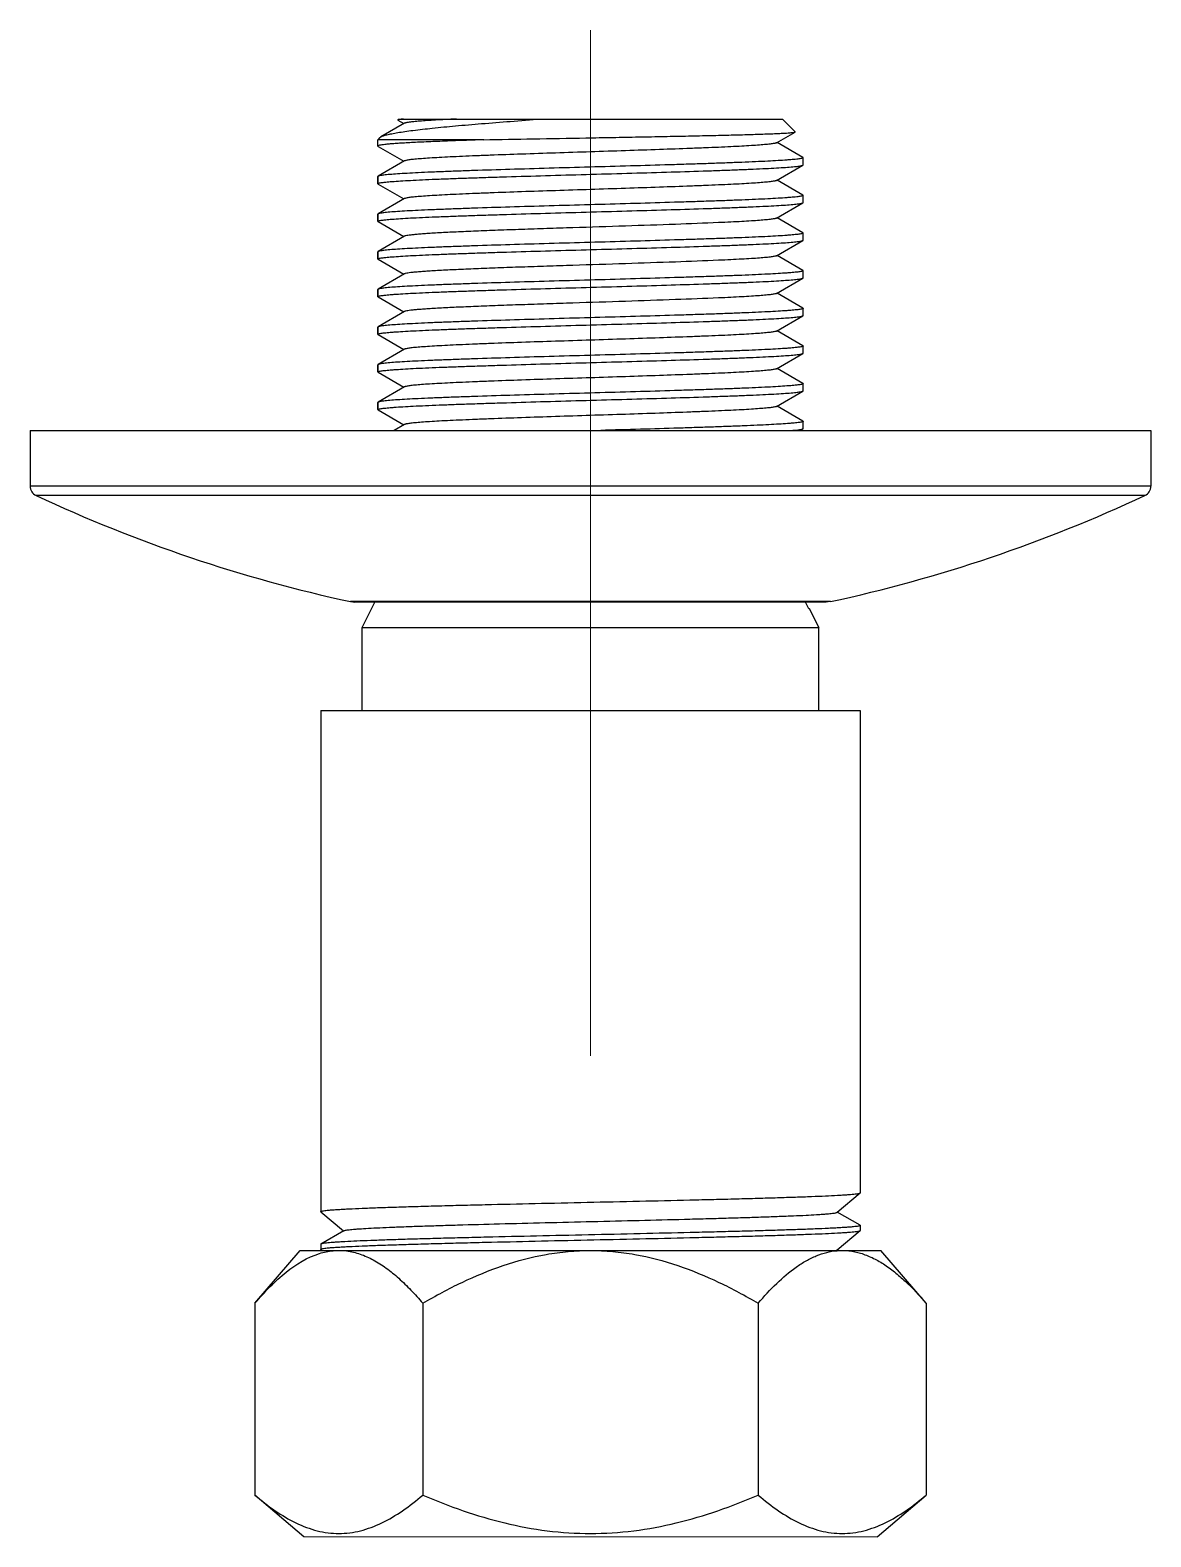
# Model space of a CAD drawing. Header units: millimetres. Extents: x 1891 to 3932, y -543 to 1323.
# Drawn here: x 1890.9 to 1944.9, y 1250.1 to 1322.6 of the extents above.
import ezdxf

# ---------------------------------------------------------------- set-up
doc = ezdxf.new("R2010")
doc.units = ezdxf.units.MM
doc.linetypes.add('CENTERX2', pattern=[101.6, 63.5, -12.7, 12.7, -12.7])
doc.layers.add('CENTER', color=1, linetype='CENTERX2', lineweight=15)

msp = doc.modelspace()

# ---------------------------------------------------------------- linework, layer by layer
at = {"color": 7, "linetype": 'Continuous'}
for p, q in [((1908.924, 1318.154), (1907.791, 1317.499)), ((1908.639, 1318.36), (1908.598, 1318.318)), ((1908.598, 1318.318), (1908.601, 1318.309)), ((1908.601, 1318.309), (1908.896, 1318.138)), ((1908.639, 1318.36), (1927.139, 1318.36)), ((1927.755, 1317.743), (1927.139, 1318.36)), ((1907.745, 1317.465), (1907.639, 1317.36)), ((1907.745, 1317.465), (1907.791, 1317.499)), ((1926.854, 1317.215), (1927.752, 1317.734)), ((1927.752, 1317.734), (1927.755, 1317.743)), ((1907.639, 1317.058), (1907.639, 1317.36)), ((1912.744, 1317.36), (1907.639, 1317.36)), ((1907.639, 1317.058), (1907.651, 1317.044)), ((1907.651, 1317.044), (1908.896, 1316.324)), ((1928.127, 1316.511), (1926.882, 1317.231)), ((1908.924, 1316.34), (1907.651, 1315.604)), ((1926.854, 1315.401), (1928.127, 1316.137)), ((1928.127, 1316.511), (1928.139, 1316.497)), ((1928.127, 1316.137), (1928.139, 1316.151)), ((1928.139, 1316.497), (1928.138, 1316.495)), ((1928.139, 1316.151), (1928.139, 1316.497)), ((1907.651, 1315.604), (1907.639, 1315.59)), ((1907.639, 1315.244), (1907.639, 1315.59)), ((1907.639, 1315.59), (1907.639, 1315.244)), ((1907.639, 1315.244), (1907.639, 1315.246)), ((1907.651, 1315.23), (1907.639, 1315.244)), ((1907.651, 1315.23), (1908.896, 1314.51)), ((1928.127, 1314.697), (1926.882, 1315.417)), ((1908.924, 1314.526), (1907.651, 1313.79)), ((1928.127, 1314.697), (1928.139, 1314.683)), ((1928.139, 1314.683), (1928.138, 1314.681)), ((1928.139, 1314.337), (1928.139, 1314.683)), ((1907.651, 1313.79), (1907.639, 1313.776)), ((1907.639, 1313.43), (1907.639, 1313.776)), ((1907.639, 1313.776), (1907.639, 1313.43)), ((1926.854, 1313.587), (1928.127, 1314.323)), ((1928.127, 1314.323), (1928.139, 1314.337)), ((1907.639, 1313.43), (1907.639, 1313.432)), ((1907.651, 1313.416), (1907.639, 1313.43)), ((1907.651, 1313.416), (1908.896, 1312.696)), ((1928.127, 1312.883), (1926.882, 1313.603)), ((1908.924, 1312.712), (1907.651, 1311.976)), ((1926.854, 1311.773), (1928.127, 1312.509)), ((1928.127, 1312.883), (1928.139, 1312.869)), ((1928.127, 1312.509), (1928.139, 1312.523)), ((1928.139, 1312.869), (1928.138, 1312.867)), ((1928.139, 1312.523), (1928.139, 1312.869)), ((1907.651, 1311.976), (1907.639, 1311.962)), ((1907.639, 1311.616), (1907.639, 1311.962)), ((1907.639, 1311.962), (1907.639, 1311.616)), ((1907.639, 1311.616), (1907.639, 1311.618)), ((1907.651, 1311.602), (1907.639, 1311.616)), ((1907.651, 1311.602), (1908.896, 1310.882)), ((1928.127, 1311.069), (1926.882, 1311.789)), ((1908.924, 1310.898), (1907.651, 1310.162)), ((1928.127, 1311.069), (1928.139, 1311.055)), ((1928.139, 1311.055), (1928.138, 1311.053)), ((1928.139, 1310.709), (1928.139, 1311.055)), ((1907.651, 1310.162), (1907.639, 1310.148)), ((1907.639, 1309.802), (1907.639, 1310.148)), ((1907.639, 1310.148), (1907.639, 1309.802)), ((1926.854, 1309.959), (1928.127, 1310.695)), ((1928.127, 1310.695), (1928.139, 1310.709)), ((1907.639, 1309.802), (1907.639, 1309.804)), ((1907.651, 1309.788), (1907.639, 1309.802)), ((1907.651, 1309.788), (1908.896, 1309.068)), ((1928.127, 1309.255), (1926.882, 1309.975)), ((1908.924, 1309.084), (1907.651, 1308.348)), ((1926.854, 1308.145), (1928.127, 1308.881)), ((1928.127, 1309.255), (1928.139, 1309.241)), ((1928.127, 1308.881), (1928.139, 1308.895)), ((1928.139, 1309.241), (1928.138, 1309.239)), ((1928.139, 1308.895), (1928.139, 1309.241)), ((1907.651, 1308.348), (1907.639, 1308.334)), ((1907.639, 1307.988), (1907.639, 1308.334)), ((1907.639, 1308.334), (1907.639, 1307.988)), ((1907.639, 1307.988), (1907.639, 1307.99)), ((1907.651, 1307.974), (1907.639, 1307.988)), ((1907.651, 1307.974), (1908.896, 1307.254)), ((1928.127, 1307.441), (1926.882, 1308.161)), ((1908.924, 1307.27), (1907.651, 1306.534)), ((1928.127, 1307.441), (1928.139, 1307.427)), ((1928.139, 1307.427), (1928.138, 1307.425)), ((1928.139, 1307.081), (1928.139, 1307.427)), ((1907.651, 1306.534), (1907.639, 1306.52)), ((1907.639, 1306.174), (1907.639, 1306.52)), ((1907.639, 1306.52), (1907.639, 1306.174)), ((1926.854, 1306.331), (1928.127, 1307.067)), ((1928.127, 1307.067), (1928.139, 1307.081)), ((1907.639, 1306.174), (1907.639, 1306.176)), ((1907.651, 1306.16), (1907.639, 1306.174)), ((1907.651, 1306.16), (1908.896, 1305.44)), ((1928.127, 1305.627), (1926.882, 1306.347)), ((1908.924, 1305.456), (1907.651, 1304.72)), ((1926.854, 1304.517), (1928.127, 1305.253)), ((1928.127, 1305.627), (1928.139, 1305.613)), ((1928.127, 1305.253), (1928.139, 1305.267)), ((1928.139, 1305.613), (1928.138, 1305.611)), ((1928.139, 1305.267), (1928.139, 1305.613)), ((1907.651, 1304.72), (1907.639, 1304.706)), ((1907.639, 1304.36), (1907.639, 1304.706)), ((1907.639, 1304.706), (1907.639, 1304.36)), ((1907.639, 1304.36), (1907.639, 1304.362)), ((1907.651, 1304.346), (1907.639, 1304.36)), ((1907.651, 1304.346), (1908.896, 1303.626)), ((1928.127, 1303.813), (1926.882, 1304.533)), ((1908.924, 1303.642), (1908.435, 1303.36)), ((1928.127, 1303.813), (1928.139, 1303.799)), ((1928.139, 1303.799), (1928.138, 1303.797)), ((1928.139, 1303.453), (1928.139, 1303.799)), ((1890.889, 1303.36), (1890.889, 1300.677)), ((1890.889, 1303.36), (1890.889, 1300.677)), ((1890.889, 1303.36), (1944.889, 1303.36)), ((1927.99, 1303.36), (1928.127, 1303.439)), ((1928.127, 1303.439), (1928.139, 1303.453)), ((1944.889, 1303.36), (1944.889, 1300.677)), ((1944.889, 1303.36), (1944.889, 1300.677)), ((1944.889, 1300.677), (1890.889, 1300.677)), ((1944.601, 1300.224), (1891.177, 1300.224)), ((1929.451, 1295.112), (1906.327, 1295.112)), ((1906.327, 1295.112), (1906.539, 1295.089)), ((1929.239, 1295.089), (1906.539, 1295.089)), ((1906.889, 1293.86), (1907.503, 1295.089)), ((1928.404, 1294.76), (1928.24, 1295.089)), ((1929.451, 1295.112), (1929.239, 1295.089)), ((1928.439, 1294.76), (1928.404, 1294.76)), ((1928.889, 1293.86), (1928.439, 1294.76)), ((1928.439, 1294.76), (1928.889, 1293.86)), ((1906.889, 1289.86), (1906.889, 1293.86)), ((1906.889, 1293.86), (1928.889, 1293.86)), ((1928.889, 1289.86), (1928.889, 1293.86)), ((1904.889, 1289.86), (1904.889, 1265.728)), ((1904.889, 1289.86), (1904.889, 1265.728)), ((1904.889, 1289.86), (1930.889, 1289.86)), ((1930.889, 1289.86), (1930.889, 1266.635)), ((1930.889, 1289.86), (1930.889, 1266.635)), ((1929.773, 1265.694), (1930.884, 1266.627)), ((1930.884, 1266.627), (1930.889, 1266.635)), ((1904.893, 1265.72), (1904.889, 1265.728)), ((1904.889, 1265.728), (1904.889, 1265.728)), ((1904.893, 1265.72), (1905.992, 1264.797)), ((1930.879, 1265.072), (1929.781, 1265.707)), ((1906.01, 1264.808), (1904.898, 1264.165)), ((1929.773, 1263.88), (1930.884, 1264.813)), ((1930.879, 1265.072), (1930.889, 1265.061)), ((1930.884, 1264.813), (1930.889, 1264.821)), ((1930.889, 1265.061), (1930.889, 1264.821)), ((1930.889, 1265.061), (1930.889, 1264.821)), ((1930.889, 1265.061), (1930.889, 1265.06)), ((1901.723, 1261.314), (1903.892, 1263.86)), ((1903.892, 1263.86), (1931.885, 1263.86)), ((1904.898, 1264.165), (1904.889, 1264.154)), ((1904.889, 1264.154), (1904.889, 1263.914)), ((1904.889, 1264.154), (1904.889, 1263.914)), ((1904.893, 1263.906), (1904.889, 1263.914)), ((1904.889, 1263.914), (1904.889, 1263.914)), ((1904.893, 1263.906), (1904.949, 1263.86)), ((1929.839, 1263.86), (1929.781, 1263.893)), ((1934.055, 1261.314), (1931.885, 1263.86)), ((1901.723, 1261.314), (1901.723, 1252.07)), ((1909.806, 1261.314), (1909.806, 1252.07)), ((1925.972, 1261.314), (1925.972, 1252.07)), ((1934.055, 1261.314), (1934.055, 1252.07)), ((1904.081, 1250.06), (1901.723, 1252.07)), ((1931.696, 1250.06), (1934.055, 1252.07))]:
    msp.add_line(p, q, dxfattribs=at)
at = {"lineweight": 18}
msp.add_line((1904.081, 1250.06), (1931.696, 1250.06), dxfattribs=at)
at = {"color": 7, "linetype": 'Continuous'}
for centre, radius, start, end in [((1891.389, 1300.677), 0.5, 180, 244.94174), ((1921.504, 1365.088), 71.604, 244.94174, 257.76269), ((1921.504, 1365.088), 71.604, 244.94174, 257.76269), ((1914.274, 1365.088), 71.604, 282.23731, 295.05826), ((1914.274, 1365.088), 71.604, 282.23731, 295.05826), ((1944.389, 1300.677), 0.5, 295.05826, 0)]:
    msp.add_arc(centre, radius, start, end, dxfattribs=at)
for points, knots in [([(1907.791, 1317.499), (1907.828, 1317.521), (1907.925, 1317.559), (1908.1, 1317.609), (1908.332, 1317.66), (1908.618, 1317.712), (1908.958, 1317.764), (1909.513, 1317.838), (1910.325, 1317.929), (1911.427, 1318.035), (1912.68, 1318.142), (1914.053, 1318.251), (1915.005, 1318.323), (1915.496, 1318.36)], [0, 0, 0, 0, 0.016562, 0.04005, 0.070572, 0.108073, 0.152421, 0.203409, 0.324246, 0.467967, 0.631241, 0.810097, 1, 1, 1, 1]), ([(1908.873, 1318.36), (1908.835, 1318.357), (1908.77, 1318.351), (1908.694, 1318.342), (1908.648, 1318.334), (1908.625, 1318.329), (1908.608, 1318.325), (1908.6, 1318.321), (1908.598, 1318.318)], [0, 0, 0, 0, 0.403647, 0.704709, 0.816606, 0.902765, 0.963479, 1, 1, 1, 1]), ([(1911.425, 1318.36), (1911.249, 1318.351), (1910.916, 1318.335), (1910.444, 1318.31), (1910.031, 1318.285), (1909.681, 1318.259), (1909.395, 1318.234), (1909.198, 1318.213), (1909.075, 1318.194), (1909.009, 1318.182), (1908.96, 1318.169), (1908.933, 1318.16), (1908.924, 1318.154)], [0, 0, 0, 0, 0.21025, 0.39871, 0.563649, 0.703842, 0.818243, 0.906015, 0.939714, 0.96658, 0.986632, 1, 1, 1, 1]), ([(1912.744, 1317.36), (1913.538, 1317.376), (1915.181, 1317.407), (1917.251, 1317.444), (1918.949, 1317.475), (1920.206, 1317.498), (1921.422, 1317.521), (1922.578, 1317.544), (1923.655, 1317.567), (1924.635, 1317.591), (1925.501, 1317.614), (1926.146, 1317.634), (1926.593, 1317.65), (1926.875, 1317.662), (1927.119, 1317.674), (1927.324, 1317.685), (1927.489, 1317.697), (1927.601, 1317.707), (1927.67, 1317.715), (1927.707, 1317.721), (1927.733, 1317.727), (1927.747, 1317.731), (1927.752, 1317.734)], [0, 0, 0, 0, 0.158672, 0.328226, 0.413743, 0.497918, 0.579388, 0.656825, 0.72896, 0.794598, 0.852642, 0.902115, 0.923371, 0.942181, 0.958464, 0.972151, 0.983181, 0.991513, 0.994655, 0.997113, 0.99889, 1, 1, 1, 1]), ([(1912.744, 1317.36), (1912.374, 1317.348), (1911.669, 1317.324), (1910.67, 1317.287), (1909.912, 1317.255), (1909.371, 1317.229), (1909.019, 1317.21), (1908.705, 1317.191), (1908.429, 1317.172), (1908.194, 1317.154), (1908, 1317.136), (1907.849, 1317.117), (1907.74, 1317.1), (1907.675, 1317.084), (1907.646, 1317.07), (1907.639, 1317.062), (1907.639, 1317.058)], [0, 0, 0, 0, 0.216872, 0.413019, 0.584998, 0.661026, 0.729967, 0.791522, 0.845446, 0.891503, 0.929518, 0.959344, 0.980888, 0.994185, 0.997875, 1, 1, 1, 1]), ([(1926.854, 1317.215), (1926.843, 1317.209), (1926.814, 1317.199), (1926.76, 1317.186), (1926.687, 1317.172), (1926.549, 1317.153), (1926.33, 1317.13), (1926.01, 1317.103), (1925.617, 1317.076), (1925.155, 1317.049), (1924.628, 1317.022), (1924.04, 1316.995), (1923.398, 1316.968), (1922.448, 1316.931), (1921.17, 1316.885), (1919.559, 1316.831), (1917.889, 1316.778), (1916.218, 1316.724), (1914.608, 1316.67), (1913.329, 1316.624), (1912.38, 1316.587), (1911.737, 1316.56), (1911.15, 1316.533), (1910.623, 1316.506), (1910.161, 1316.479), (1909.768, 1316.452), (1909.448, 1316.426), (1909.228, 1316.402), (1909.091, 1316.383), (1909.017, 1316.369), (1908.963, 1316.356), (1908.934, 1316.346), (1908.924, 1316.34)], [0, 0, 0, 0, 0.002023, 0.005107, 0.009275, 0.014527, 0.028249, 0.046177, 0.068154, 0.093991, 0.123458, 0.156292, 0.192202, 0.230865, 0.315051, 0.405844, 0.5, 0.594156, 0.684949, 0.769135, 0.807798, 0.843708, 0.876542, 0.90601, 0.931845, 0.953824, 0.97175, 0.985473, 0.990724, 0.994892, 0.997977, 1, 1, 1, 1]), ([(1907.639, 1315.246), (1907.64, 1315.249), (1907.645, 1315.255), (1907.663, 1315.265), (1907.702, 1315.277), (1907.765, 1315.29), (1907.852, 1315.303), (1907.962, 1315.317), (1908.095, 1315.331), (1908.251, 1315.344), (1908.503, 1315.364), (1908.872, 1315.388), (1909.377, 1315.415), (1909.96, 1315.443), (1910.618, 1315.47), (1911.342, 1315.498), (1912.128, 1315.525), (1912.967, 1315.553), (1914.17, 1315.591), (1915.746, 1315.637), (1917.681, 1315.692), (1919.625, 1315.746), (1921.504, 1315.801), (1922.997, 1315.847), (1924.108, 1315.885), (1924.86, 1315.913), (1925.547, 1315.94), (1926.162, 1315.968), (1926.701, 1315.995), (1927.158, 1316.023), (1927.486, 1316.046), (1927.704, 1316.066), (1927.834, 1316.08), (1927.94, 1316.093), (1928.024, 1316.107), (1928.083, 1316.12), (1928.115, 1316.13), (1928.127, 1316.137)], [0, 0, 0, 0, 0.000415, 0.001043, 0.003085, 0.006238, 0.01052, 0.015927, 0.02245, 0.030078, 0.038795, 0.05941, 0.084113, 0.112673, 0.14483, 0.180285, 0.21871, 0.259748, 0.303018, 0.394635, 0.490173, 0.58609, 0.678832, 0.764968, 0.804549, 0.84131, 0.874907, 0.905032, 0.931404, 0.953782, 0.971963, 0.979427, 0.985784, 0.991023, 0.995135, 0.99812, 1, 1, 1, 1]), ([(1928.138, 1316.495), (1928.138, 1316.492), (1928.133, 1316.487), (1928.114, 1316.476), (1928.076, 1316.465), (1928.013, 1316.451), (1927.926, 1316.438), (1927.816, 1316.424), (1927.682, 1316.41), (1927.527, 1316.397), (1927.275, 1316.377), (1926.906, 1316.353), (1926.401, 1316.326), (1925.817, 1316.299), (1925.16, 1316.271), (1924.435, 1316.243), (1923.65, 1316.216), (1922.81, 1316.188), (1921.608, 1316.151), (1920.032, 1316.104), (1918.096, 1316.05), (1916.153, 1315.995), (1914.274, 1315.94), (1912.78, 1315.894), (1911.669, 1315.856), (1910.918, 1315.828), (1910.231, 1315.801), (1909.615, 1315.773), (1909.076, 1315.746), (1908.619, 1315.718), (1908.292, 1315.695), (1908.074, 1315.675), (1907.944, 1315.661), (1907.837, 1315.648), (1907.754, 1315.634), (1907.694, 1315.621), (1907.662, 1315.611), (1907.651, 1315.604)], [0, 0, 0, 0, 0.000415, 0.001043, 0.003085, 0.006238, 0.01052, 0.015927, 0.02245, 0.030078, 0.038795, 0.05941, 0.084113, 0.112673, 0.14483, 0.180285, 0.21871, 0.259748, 0.303018, 0.394635, 0.490173, 0.58609, 0.678832, 0.764968, 0.804549, 0.84131, 0.874907, 0.905032, 0.931404, 0.953782, 0.971963, 0.979427, 0.985784, 0.991023, 0.995135, 0.99812, 1, 1, 1, 1]), ([(1926.854, 1315.401), (1926.843, 1315.395), (1926.814, 1315.385), (1926.76, 1315.372), (1926.687, 1315.358), (1926.549, 1315.339), (1926.33, 1315.316), (1926.01, 1315.289), (1925.617, 1315.262), (1925.155, 1315.235), (1924.628, 1315.208), (1924.04, 1315.181), (1923.398, 1315.154), (1922.448, 1315.117), (1921.17, 1315.071), (1919.559, 1315.017), (1917.889, 1314.964), (1916.218, 1314.91), (1914.608, 1314.856), (1913.329, 1314.81), (1912.38, 1314.773), (1911.737, 1314.746), (1911.15, 1314.719), (1910.623, 1314.692), (1910.161, 1314.665), (1909.768, 1314.638), (1909.448, 1314.612), (1909.228, 1314.588), (1909.091, 1314.569), (1909.017, 1314.555), (1908.963, 1314.542), (1908.934, 1314.532), (1908.924, 1314.526)], [0, 0, 0, 0, 0.002023, 0.005107, 0.009275, 0.014527, 0.028249, 0.046176, 0.068154, 0.093991, 0.123458, 0.156292, 0.192202, 0.230865, 0.315051, 0.405844, 0.5, 0.594156, 0.684948, 0.769134, 0.807798, 0.843707, 0.876542, 0.906009, 0.931845, 0.953824, 0.971749, 0.985473, 0.990724, 0.994891, 0.997976, 1, 1, 1, 1]), ([(1928.138, 1314.681), (1928.138, 1314.678), (1928.133, 1314.673), (1928.114, 1314.662), (1928.076, 1314.651), (1928.013, 1314.637), (1927.926, 1314.624), (1927.816, 1314.61), (1927.682, 1314.596), (1927.527, 1314.583), (1927.275, 1314.563), (1926.906, 1314.539), (1926.401, 1314.512), (1925.817, 1314.485), (1925.16, 1314.457), (1924.435, 1314.429), (1923.65, 1314.402), (1922.81, 1314.374), (1921.607, 1314.337), (1920.032, 1314.29), (1918.096, 1314.236), (1916.153, 1314.181), (1914.274, 1314.126), (1912.78, 1314.08), (1911.669, 1314.042), (1910.918, 1314.014), (1910.231, 1313.987), (1909.615, 1313.959), (1909.076, 1313.932), (1908.619, 1313.904), (1908.292, 1313.881), (1908.074, 1313.861), (1907.944, 1313.847), (1907.837, 1313.834), (1907.754, 1313.82), (1907.694, 1313.807), (1907.662, 1313.797), (1907.651, 1313.79)], [0, 0, 0, 0, 0.000415, 0.001043, 0.003085, 0.006238, 0.01052, 0.015927, 0.02245, 0.030078, 0.038795, 0.05941, 0.084113, 0.112673, 0.14483, 0.180286, 0.218711, 0.259751, 0.303022, 0.394639, 0.490178, 0.586095, 0.678836, 0.76497, 0.804551, 0.841311, 0.874908, 0.905032, 0.931404, 0.953783, 0.971964, 0.979427, 0.985784, 0.991023, 0.995135, 0.99812, 1, 1, 1, 1]), ([(1907.639, 1313.432), (1907.64, 1313.435), (1907.645, 1313.441), (1907.663, 1313.451), (1907.702, 1313.463), (1907.765, 1313.476), (1907.852, 1313.489), (1907.962, 1313.503), (1908.095, 1313.517), (1908.251, 1313.53), (1908.503, 1313.55), (1908.872, 1313.574), (1909.377, 1313.601), (1909.96, 1313.629), (1910.618, 1313.656), (1911.342, 1313.684), (1912.128, 1313.711), (1912.967, 1313.739), (1914.17, 1313.777), (1915.746, 1313.823), (1917.681, 1313.878), (1919.625, 1313.932), (1921.504, 1313.987), (1922.997, 1314.033), (1924.108, 1314.071), (1924.86, 1314.099), (1925.546, 1314.126), (1926.162, 1314.154), (1926.701, 1314.181), (1927.158, 1314.209), (1927.486, 1314.232), (1927.704, 1314.252), (1927.834, 1314.266), (1927.94, 1314.279), (1928.024, 1314.293), (1928.083, 1314.306), (1928.115, 1314.316), (1928.127, 1314.323)], [0, 0, 0, 0, 0.000415, 0.001043, 0.003085, 0.006238, 0.01052, 0.015927, 0.02245, 0.030078, 0.038795, 0.059411, 0.084114, 0.112674, 0.144831, 0.180286, 0.21871, 0.259747, 0.303017, 0.394634, 0.490171, 0.586086, 0.678827, 0.764964, 0.804546, 0.841307, 0.874905, 0.905029, 0.931402, 0.953781, 0.971963, 0.979426, 0.985783, 0.991023, 0.995135, 0.99812, 1, 1, 1, 1]), ([(1926.854, 1313.587), (1926.843, 1313.581), (1926.814, 1313.571), (1926.76, 1313.558), (1926.687, 1313.544), (1926.549, 1313.525), (1926.33, 1313.502), (1926.01, 1313.475), (1925.617, 1313.448), (1925.155, 1313.421), (1924.628, 1313.394), (1923.564, 1313.345), (1921.874, 1313.281), (1919.534, 1313.202), (1917.467, 1313.136), (1915.797, 1313.082), (1914.591, 1313.041), (1913.451, 1313.001), (1912.4, 1312.96), (1911.46, 1312.92), (1910.755, 1312.885), (1910.26, 1312.857), (1909.945, 1312.837), (1909.67, 1312.816), (1909.437, 1312.796), (1909.246, 1312.776), (1909.099, 1312.756), (1909.004, 1312.739), (1908.95, 1312.724), (1908.931, 1312.716), (1908.924, 1312.712)], [0, 0, 0, 0, 0.002024, 0.005109, 0.009276, 0.014527, 0.028251, 0.046177, 0.068155, 0.093992, 0.123458, 0.156293, 0.271937, 0.405843, 0.547289, 0.617299, 0.684948, 0.748877, 0.807798, 0.860527, 0.906008, 0.925739, 0.943329, 0.95869, 0.97175, 0.982442, 0.990724, 0.996567, 0.998579, 1, 1, 1, 1]), ([(1907.639, 1311.618), (1907.64, 1311.621), (1907.645, 1311.627), (1907.663, 1311.637), (1907.702, 1311.649), (1907.765, 1311.662), (1907.852, 1311.675), (1907.962, 1311.689), (1908.095, 1311.703), (1908.251, 1311.716), (1908.503, 1311.736), (1908.872, 1311.76), (1909.377, 1311.787), (1909.96, 1311.815), (1910.618, 1311.842), (1911.342, 1311.87), (1912.128, 1311.897), (1912.967, 1311.925), (1914.17, 1311.963), (1915.746, 1312.009), (1917.681, 1312.064), (1919.625, 1312.118), (1921.504, 1312.173), (1922.997, 1312.219), (1924.108, 1312.257), (1924.86, 1312.285), (1925.546, 1312.312), (1926.162, 1312.34), (1926.701, 1312.367), (1927.158, 1312.395), (1927.486, 1312.418), (1927.704, 1312.438), (1927.834, 1312.452), (1927.94, 1312.465), (1928.024, 1312.479), (1928.083, 1312.492), (1928.115, 1312.502), (1928.127, 1312.509)], [0, 0, 0, 0, 0.000415, 0.001043, 0.003085, 0.006238, 0.01052, 0.015927, 0.022451, 0.030079, 0.038796, 0.059412, 0.084116, 0.112676, 0.144833, 0.180287, 0.218711, 0.259749, 0.303019, 0.394637, 0.490172, 0.586085, 0.678826, 0.764963, 0.804544, 0.841305, 0.874903, 0.905027, 0.931401, 0.95378, 0.971962, 0.979426, 0.985783, 0.991023, 0.995135, 0.99812, 1, 1, 1, 1]), ([(1928.138, 1312.867), (1928.138, 1312.864), (1928.133, 1312.859), (1928.114, 1312.848), (1928.076, 1312.837), (1928.013, 1312.823), (1927.926, 1312.81), (1927.816, 1312.796), (1927.682, 1312.782), (1927.527, 1312.769), (1927.275, 1312.749), (1926.906, 1312.725), (1926.401, 1312.698), (1925.817, 1312.671), (1925.16, 1312.643), (1924.435, 1312.615), (1923.649, 1312.588), (1922.81, 1312.56), (1921.607, 1312.523), (1920.032, 1312.476), (1918.096, 1312.422), (1916.153, 1312.367), (1914.274, 1312.312), (1912.78, 1312.266), (1911.669, 1312.228), (1910.918, 1312.2), (1910.231, 1312.173), (1909.615, 1312.145), (1909.076, 1312.118), (1908.619, 1312.09), (1908.292, 1312.067), (1908.074, 1312.047), (1907.944, 1312.033), (1907.837, 1312.02), (1907.754, 1312.006), (1907.694, 1311.993), (1907.662, 1311.983), (1907.651, 1311.976)], [0, 0, 0, 0, 0.000415, 0.001043, 0.003085, 0.006238, 0.010519, 0.015927, 0.02245, 0.030078, 0.038795, 0.059412, 0.084114, 0.112675, 0.144832, 0.180288, 0.218714, 0.259754, 0.303026, 0.394644, 0.49018, 0.586096, 0.678837, 0.764971, 0.804551, 0.841311, 0.874907, 0.905031, 0.931404, 0.953782, 0.971964, 0.979427, 0.985784, 0.991023, 0.995135, 0.99812, 1, 1, 1, 1]), ([(1926.854, 1311.773), (1926.843, 1311.767), (1926.814, 1311.757), (1926.76, 1311.744), (1926.687, 1311.73), (1926.549, 1311.711), (1926.33, 1311.688), (1926.01, 1311.661), (1925.617, 1311.634), (1925.155, 1311.607), (1924.628, 1311.58), (1923.564, 1311.531), (1921.874, 1311.467), (1919.534, 1311.388), (1917.467, 1311.322), (1915.797, 1311.268), (1914.591, 1311.227), (1913.451, 1311.187), (1912.4, 1311.146), (1911.46, 1311.106), (1910.755, 1311.071), (1910.26, 1311.043), (1909.945, 1311.023), (1909.67, 1311.002), (1909.437, 1310.982), (1909.246, 1310.962), (1909.099, 1310.942), (1909.004, 1310.925), (1908.95, 1310.91), (1908.931, 1310.902), (1908.924, 1310.898)], [0, 0, 0, 0, 0.002023, 0.005108, 0.009276, 0.014527, 0.02825, 0.046176, 0.068154, 0.09399, 0.123458, 0.156292, 0.271937, 0.405843, 0.547289, 0.617299, 0.684948, 0.748876, 0.807797, 0.860528, 0.906008, 0.925738, 0.943329, 0.958691, 0.971749, 0.982443, 0.990723, 0.996568, 0.998579, 1, 1, 1, 1]), ([(1928.138, 1311.053), (1928.138, 1311.05), (1928.133, 1311.045), (1928.114, 1311.034), (1928.076, 1311.023), (1928.013, 1311.009), (1927.926, 1310.996), (1927.816, 1310.982), (1927.682, 1310.968), (1927.527, 1310.955), (1927.275, 1310.935), (1926.906, 1310.911), (1926.401, 1310.884), (1925.817, 1310.857), (1925.16, 1310.829), (1924.435, 1310.801), (1923.649, 1310.774), (1922.81, 1310.746), (1921.607, 1310.709), (1920.032, 1310.662), (1918.096, 1310.608), (1916.153, 1310.553), (1914.274, 1310.498), (1912.78, 1310.452), (1911.669, 1310.414), (1910.918, 1310.386), (1910.231, 1310.359), (1909.615, 1310.331), (1909.076, 1310.304), (1908.619, 1310.277), (1908.292, 1310.253), (1908.074, 1310.233), (1907.944, 1310.219), (1907.837, 1310.206), (1907.754, 1310.192), (1907.694, 1310.179), (1907.662, 1310.169), (1907.651, 1310.162)], [0, 0, 0, 0, 0.000415, 0.001043, 0.003085, 0.006238, 0.010519, 0.015927, 0.02245, 0.030078, 0.038796, 0.059413, 0.084116, 0.112677, 0.144834, 0.18029, 0.218715, 0.259755, 0.303027, 0.394644, 0.490179, 0.586093, 0.678834, 0.764969, 0.804549, 0.841309, 0.874905, 0.905029, 0.931402, 0.953781, 0.971963, 0.979427, 0.985784, 0.991023, 0.995135, 0.99812, 1, 1, 1, 1]), ([(1907.639, 1309.804), (1907.64, 1309.807), (1907.645, 1309.813), (1907.663, 1309.823), (1907.702, 1309.835), (1907.765, 1309.848), (1907.852, 1309.861), (1907.962, 1309.875), (1908.095, 1309.889), (1908.251, 1309.902), (1908.503, 1309.922), (1908.872, 1309.946), (1909.377, 1309.973), (1909.96, 1310.001), (1910.618, 1310.028), (1911.342, 1310.056), (1912.128, 1310.083), (1912.967, 1310.111), (1914.17, 1310.149), (1915.746, 1310.195), (1917.681, 1310.25), (1919.625, 1310.304), (1921.504, 1310.359), (1922.997, 1310.405), (1924.108, 1310.443), (1924.86, 1310.471), (1925.546, 1310.498), (1926.162, 1310.526), (1926.701, 1310.553), (1927.158, 1310.581), (1927.486, 1310.604), (1927.704, 1310.624), (1927.834, 1310.638), (1927.94, 1310.651), (1928.024, 1310.665), (1928.083, 1310.678), (1928.115, 1310.688), (1928.127, 1310.695)], [0, 0, 0, 0, 0.000415, 0.001043, 0.003085, 0.006238, 0.010519, 0.015927, 0.02245, 0.030078, 0.038796, 0.059412, 0.084116, 0.112676, 0.144833, 0.180288, 0.218713, 0.259752, 0.303023, 0.39464, 0.490175, 0.586088, 0.678829, 0.764965, 0.804546, 0.841306, 0.874902, 0.905027, 0.9314, 0.953779, 0.971962, 0.979426, 0.985783, 0.991023, 0.995135, 0.99812, 1, 1, 1, 1]), ([(1926.854, 1309.959), (1926.843, 1309.953), (1926.814, 1309.943), (1926.76, 1309.93), (1926.687, 1309.916), (1926.549, 1309.897), (1926.33, 1309.874), (1926.01, 1309.847), (1925.617, 1309.82), (1925.155, 1309.793), (1924.628, 1309.766), (1923.564, 1309.717), (1921.874, 1309.653), (1919.534, 1309.574), (1917.467, 1309.508), (1915.797, 1309.454), (1914.591, 1309.413), (1913.451, 1309.373), (1912.4, 1309.332), (1911.46, 1309.292), (1910.755, 1309.257), (1910.26, 1309.229), (1909.945, 1309.209), (1909.67, 1309.188), (1909.437, 1309.168), (1909.246, 1309.148), (1909.099, 1309.128), (1909.004, 1309.111), (1908.95, 1309.096), (1908.931, 1309.088), (1908.924, 1309.084)], [0, 0, 0, 0, 0.002024, 0.005108, 0.009275, 0.014527, 0.02825, 0.046177, 0.068154, 0.093991, 0.123457, 0.156292, 0.271937, 0.405843, 0.547289, 0.617298, 0.684948, 0.748876, 0.807797, 0.860527, 0.906007, 0.925739, 0.943328, 0.95869, 0.971749, 0.982442, 0.990724, 0.996566, 0.998578, 1, 1, 1, 1]), ([(1907.639, 1307.99), (1907.64, 1307.993), (1907.645, 1307.999), (1907.663, 1308.009), (1907.702, 1308.021), (1907.765, 1308.034), (1907.852, 1308.047), (1907.962, 1308.061), (1908.095, 1308.075), (1908.251, 1308.088), (1908.503, 1308.108), (1908.872, 1308.132), (1909.377, 1308.159), (1909.96, 1308.187), (1910.618, 1308.214), (1911.342, 1308.242), (1912.128, 1308.269), (1912.967, 1308.297), (1914.17, 1308.335), (1915.746, 1308.381), (1917.681, 1308.436), (1919.625, 1308.49), (1921.504, 1308.545), (1922.997, 1308.591), (1924.108, 1308.629), (1924.86, 1308.657), (1925.546, 1308.684), (1926.162, 1308.712), (1926.701, 1308.739), (1927.158, 1308.767), (1927.486, 1308.79), (1927.704, 1308.81), (1927.834, 1308.824), (1927.94, 1308.837), (1928.024, 1308.851), (1928.083, 1308.864), (1928.115, 1308.874), (1928.127, 1308.881)], [0, 0, 0, 0, 0.000415, 0.001043, 0.003085, 0.006238, 0.010519, 0.015927, 0.02245, 0.030078, 0.038796, 0.059413, 0.084116, 0.112677, 0.144834, 0.180289, 0.218715, 0.259755, 0.303026, 0.394644, 0.490179, 0.586093, 0.678834, 0.764969, 0.804549, 0.841308, 0.874905, 0.905029, 0.931402, 0.953781, 0.971963, 0.979427, 0.985784, 0.991023, 0.995135, 0.99812, 1, 1, 1, 1]), ([(1928.138, 1309.239), (1928.138, 1309.236), (1928.133, 1309.231), (1928.114, 1309.22), (1928.076, 1309.209), (1928.013, 1309.195), (1927.926, 1309.182), (1927.816, 1309.168), (1927.682, 1309.154), (1927.527, 1309.141), (1927.275, 1309.121), (1926.906, 1309.097), (1926.401, 1309.07), (1925.817, 1309.043), (1925.16, 1309.015), (1924.435, 1308.987), (1923.649, 1308.96), (1922.81, 1308.932), (1921.607, 1308.895), (1920.032, 1308.848), (1918.096, 1308.794), (1916.153, 1308.739), (1914.274, 1308.684), (1912.78, 1308.638), (1911.669, 1308.6), (1910.918, 1308.572), (1910.231, 1308.545), (1909.615, 1308.517), (1909.077, 1308.49), (1908.619, 1308.463), (1908.292, 1308.439), (1908.074, 1308.419), (1907.944, 1308.405), (1907.837, 1308.392), (1907.754, 1308.378), (1907.694, 1308.365), (1907.662, 1308.355), (1907.651, 1308.348)], [0, 0, 0, 0, 0.000415, 0.001043, 0.003085, 0.006238, 0.010519, 0.015927, 0.02245, 0.030078, 0.038796, 0.059412, 0.084116, 0.112676, 0.144833, 0.180288, 0.218712, 0.259751, 0.303022, 0.39464, 0.490174, 0.586088, 0.678829, 0.764965, 0.804546, 0.841306, 0.874902, 0.905027, 0.9314, 0.953779, 0.971962, 0.979426, 0.985783, 0.991023, 0.995135, 0.99812, 1, 1, 1, 1]), ([(1926.854, 1308.145), (1926.843, 1308.139), (1926.814, 1308.129), (1926.76, 1308.116), (1926.687, 1308.102), (1926.549, 1308.083), (1926.33, 1308.06), (1926.01, 1308.033), (1925.617, 1308.006), (1925.155, 1307.979), (1924.628, 1307.952), (1924.04, 1307.925), (1923.398, 1307.898), (1922.448, 1307.861), (1921.17, 1307.815), (1919.559, 1307.761), (1917.889, 1307.708), (1916.218, 1307.654), (1914.608, 1307.6), (1913.329, 1307.554), (1912.38, 1307.517), (1911.737, 1307.49), (1911.15, 1307.463), (1910.623, 1307.436), (1910.161, 1307.409), (1909.768, 1307.382), (1909.448, 1307.356), (1909.228, 1307.332), (1909.091, 1307.313), (1909.017, 1307.299), (1908.963, 1307.286), (1908.934, 1307.276), (1908.924, 1307.27)], [0, 0, 0, 0, 0.002023, 0.005109, 0.009276, 0.014527, 0.028251, 0.046176, 0.068155, 0.093991, 0.123458, 0.156292, 0.192202, 0.230866, 0.315052, 0.405844, 0.5, 0.594157, 0.684949, 0.769135, 0.807798, 0.843709, 0.876542, 0.90601, 0.931846, 0.953824, 0.97175, 0.985473, 0.990724, 0.994893, 0.997977, 1, 1, 1, 1]), ([(1928.138, 1307.425), (1928.138, 1307.422), (1928.133, 1307.417), (1928.114, 1307.406), (1928.076, 1307.395), (1928.013, 1307.381), (1927.926, 1307.368), (1927.816, 1307.354), (1927.682, 1307.34), (1927.527, 1307.327), (1927.275, 1307.307), (1926.906, 1307.283), (1926.401, 1307.256), (1925.817, 1307.229), (1925.16, 1307.201), (1924.435, 1307.173), (1923.65, 1307.146), (1922.81, 1307.118), (1921.608, 1307.081), (1920.032, 1307.034), (1918.096, 1306.98), (1916.153, 1306.925), (1914.274, 1306.87), (1912.78, 1306.824), (1911.67, 1306.786), (1910.918, 1306.758), (1910.231, 1306.731), (1909.615, 1306.703), (1909.077, 1306.676), (1908.619, 1306.649), (1908.292, 1306.625), (1908.074, 1306.605), (1907.944, 1306.591), (1907.837, 1306.578), (1907.754, 1306.564), (1907.694, 1306.551), (1907.662, 1306.541), (1907.651, 1306.534)], [0, 0, 0, 0, 0.000415, 0.001043, 0.003085, 0.006238, 0.01052, 0.015927, 0.022451, 0.030079, 0.038796, 0.059412, 0.084116, 0.112676, 0.144833, 0.180287, 0.218711, 0.259749, 0.30302, 0.394637, 0.490172, 0.586086, 0.678826, 0.764963, 0.804545, 0.841305, 0.874903, 0.905027, 0.931401, 0.95378, 0.971962, 0.979426, 0.985783, 0.991023, 0.995135, 0.99812, 1, 1, 1, 1]), ([(1907.639, 1306.176), (1907.64, 1306.179), (1907.645, 1306.185), (1907.663, 1306.195), (1907.702, 1306.207), (1907.765, 1306.22), (1907.852, 1306.233), (1907.962, 1306.247), (1908.095, 1306.261), (1908.251, 1306.274), (1908.503, 1306.294), (1908.872, 1306.318), (1909.377, 1306.345), (1909.96, 1306.373), (1910.618, 1306.4), (1911.342, 1306.428), (1912.128, 1306.455), (1912.967, 1306.483), (1914.17, 1306.521), (1915.746, 1306.567), (1917.681, 1306.622), (1919.625, 1306.676), (1921.504, 1306.731), (1922.997, 1306.777), (1924.108, 1306.815), (1924.86, 1306.843), (1925.547, 1306.87), (1926.162, 1306.898), (1926.701, 1306.925), (1927.158, 1306.953), (1927.486, 1306.976), (1927.704, 1306.996), (1927.834, 1307.01), (1927.94, 1307.023), (1928.024, 1307.037), (1928.083, 1307.05), (1928.115, 1307.06), (1928.127, 1307.067)], [0, 0, 0, 0, 0.000415, 0.001043, 0.003085, 0.006238, 0.010519, 0.015927, 0.02245, 0.030078, 0.038795, 0.059412, 0.084114, 0.112675, 0.144832, 0.180288, 0.218714, 0.259754, 0.303026, 0.394644, 0.49018, 0.586096, 0.678837, 0.764971, 0.804551, 0.84131, 0.874907, 0.905031, 0.931404, 0.953782, 0.971964, 0.979427, 0.985784, 0.991023, 0.995135, 0.99812, 1, 1, 1, 1]), ([(1926.854, 1306.331), (1926.843, 1306.325), (1926.814, 1306.315), (1926.76, 1306.302), (1926.687, 1306.288), (1926.549, 1306.269), (1926.33, 1306.246), (1926.01, 1306.219), (1925.617, 1306.192), (1925.155, 1306.165), (1924.628, 1306.138), (1924.04, 1306.111), (1923.398, 1306.084), (1922.448, 1306.047), (1921.17, 1306.001), (1919.559, 1305.947), (1917.889, 1305.894), (1916.218, 1305.84), (1914.608, 1305.786), (1913.329, 1305.74), (1912.38, 1305.703), (1911.737, 1305.676), (1911.15, 1305.649), (1910.623, 1305.622), (1910.161, 1305.595), (1909.768, 1305.568), (1909.448, 1305.542), (1909.228, 1305.518), (1909.091, 1305.499), (1909.017, 1305.485), (1908.963, 1305.472), (1908.934, 1305.462), (1908.924, 1305.456)], [0, 0, 0, 0, 0.002023, 0.005107, 0.009275, 0.014527, 0.028249, 0.046177, 0.068154, 0.093991, 0.123457, 0.156292, 0.192202, 0.230865, 0.315051, 0.405843, 0.499999, 0.594156, 0.684948, 0.769134, 0.807798, 0.843707, 0.876542, 0.906008, 0.931845, 0.953823, 0.971749, 0.985473, 0.990724, 0.994891, 0.997976, 1, 1, 1, 1]), ([(1907.639, 1304.362), (1907.64, 1304.365), (1907.645, 1304.371), (1907.663, 1304.381), (1907.702, 1304.393), (1907.765, 1304.406), (1907.852, 1304.419), (1907.962, 1304.433), (1908.095, 1304.447), (1908.251, 1304.46), (1908.503, 1304.48), (1908.872, 1304.504), (1909.377, 1304.531), (1909.96, 1304.559), (1910.618, 1304.586), (1911.342, 1304.614), (1912.128, 1304.641), (1912.967, 1304.669), (1914.17, 1304.707), (1915.746, 1304.753), (1917.681, 1304.808), (1919.625, 1304.862), (1921.504, 1304.917), (1922.997, 1304.963), (1924.108, 1305.001), (1924.86, 1305.029), (1925.547, 1305.056), (1926.162, 1305.084), (1926.701, 1305.111), (1927.158, 1305.139), (1927.486, 1305.162), (1927.704, 1305.182), (1927.834, 1305.196), (1927.94, 1305.209), (1928.024, 1305.223), (1928.083, 1305.236), (1928.115, 1305.246), (1928.127, 1305.253)], [0, 0, 0, 0, 0.000415, 0.001043, 0.003085, 0.006238, 0.01052, 0.015927, 0.02245, 0.030078, 0.038795, 0.05941, 0.084113, 0.112673, 0.14483, 0.180286, 0.218711, 0.259751, 0.303022, 0.39464, 0.490178, 0.586095, 0.678837, 0.764971, 0.804551, 0.841311, 0.874908, 0.905032, 0.931404, 0.953783, 0.971964, 0.979427, 0.985784, 0.991023, 0.995135, 0.99812, 1, 1, 1, 1]), ([(1928.138, 1305.611), (1928.138, 1305.608), (1928.133, 1305.603), (1928.114, 1305.592), (1928.076, 1305.581), (1928.013, 1305.567), (1927.926, 1305.554), (1927.816, 1305.54), (1927.682, 1305.526), (1927.527, 1305.513), (1927.275, 1305.493), (1926.906, 1305.469), (1926.401, 1305.442), (1925.817, 1305.415), (1925.16, 1305.387), (1924.435, 1305.359), (1923.65, 1305.332), (1922.81, 1305.304), (1921.608, 1305.267), (1920.032, 1305.22), (1918.096, 1305.166), (1916.153, 1305.111), (1914.274, 1305.056), (1912.78, 1305.01), (1911.669, 1304.972), (1910.918, 1304.944), (1910.231, 1304.917), (1909.615, 1304.889), (1909.076, 1304.862), (1908.619, 1304.835), (1908.292, 1304.811), (1908.074, 1304.791), (1907.944, 1304.777), (1907.837, 1304.764), (1907.754, 1304.75), (1907.694, 1304.737), (1907.662, 1304.727), (1907.651, 1304.72)], [0, 0, 0, 0, 0.000415, 0.001043, 0.003085, 0.006238, 0.01052, 0.015927, 0.02245, 0.030078, 0.038795, 0.059411, 0.084114, 0.112674, 0.144831, 0.180286, 0.21871, 0.259747, 0.303017, 0.394634, 0.490171, 0.586086, 0.678827, 0.764964, 0.804546, 0.841307, 0.874905, 0.905029, 0.931402, 0.953781, 0.971963, 0.979426, 0.985783, 0.991023, 0.995135, 0.99812, 1, 1, 1, 1]), ([(1926.854, 1304.517), (1926.843, 1304.511), (1926.814, 1304.501), (1926.76, 1304.488), (1926.687, 1304.474), (1926.549, 1304.455), (1926.33, 1304.432), (1926.01, 1304.405), (1925.617, 1304.378), (1925.155, 1304.351), (1924.628, 1304.324), (1924.04, 1304.297), (1923.398, 1304.27), (1922.448, 1304.233), (1921.17, 1304.187), (1919.559, 1304.133), (1917.889, 1304.08), (1916.218, 1304.026), (1914.608, 1303.972), (1913.329, 1303.926), (1912.38, 1303.889), (1911.737, 1303.862), (1911.15, 1303.835), (1910.623, 1303.808), (1910.161, 1303.781), (1909.768, 1303.754), (1909.448, 1303.728), (1909.228, 1303.704), (1909.091, 1303.685), (1909.017, 1303.671), (1908.963, 1303.658), (1908.934, 1303.648), (1908.924, 1303.642)], [0, 0, 0, 0, 0.002024, 0.005109, 0.009276, 0.014527, 0.028251, 0.046177, 0.068155, 0.093992, 0.123458, 0.156293, 0.192202, 0.230866, 0.315052, 0.405844, 0.500001, 0.594157, 0.684949, 0.769135, 0.807798, 0.843708, 0.876543, 0.906009, 0.931846, 0.953823, 0.971751, 0.985473, 0.990725, 0.994893, 0.997977, 1, 1, 1, 1]), ([(1928.138, 1303.797), (1928.138, 1303.794), (1928.133, 1303.789), (1928.115, 1303.779), (1928.078, 1303.767), (1928.017, 1303.754), (1927.933, 1303.741), (1927.827, 1303.727), (1927.698, 1303.714), (1927.548, 1303.7), (1927.304, 1303.681), (1926.947, 1303.658), (1926.46, 1303.631), (1925.895, 1303.604), (1925.258, 1303.577), (1924.556, 1303.55), (1923.794, 1303.523), (1922.979, 1303.496), (1921.807, 1303.459), (1920.269, 1303.413), (1919.019, 1303.378), (1918.379, 1303.36)], [0, 0, 0, 0, 0.000852, 0.002134, 0.006284, 0.012681, 0.021362, 0.032323, 0.045546, 0.061009, 0.078681, 0.120488, 0.170608, 0.228591, 0.293928, 0.366031, 0.444258, 0.527908, 0.616232, 0.803709, 1, 1, 1, 1]), ([(1927.608, 1303.36), (1927.675, 1303.366), (1927.793, 1303.377), (1927.947, 1303.396), (1928.045, 1303.413), (1928.1, 1303.427), (1928.119, 1303.435), (1928.127, 1303.439)], [0, 0, 0, 0, 0.382641, 0.677155, 0.882616, 0.952094, 1, 1, 1, 1]), ([(1904.889, 1265.728), (1904.889, 1265.731), (1904.895, 1265.737), (1904.916, 1265.747), (1904.963, 1265.759), (1905.041, 1265.772), (1905.149, 1265.786), (1905.288, 1265.8), (1905.456, 1265.814), (1905.654, 1265.827), (1905.881, 1265.841), (1906.136, 1265.855), (1906.531, 1265.875), (1907.09, 1265.899), (1907.837, 1265.926), (1908.679, 1265.954), (1909.609, 1265.982), (1910.616, 1266.01), (1911.692, 1266.038), (1913.235, 1266.076), (1915.254, 1266.122), (1917.733, 1266.178), (1920.217, 1266.233), (1922.249, 1266.279), (1923.807, 1266.317), (1924.898, 1266.345), (1925.924, 1266.373), (1926.873, 1266.401), (1927.738, 1266.429), (1928.509, 1266.456), (1929.18, 1266.484), (1929.674, 1266.508), (1930.014, 1266.528), (1930.226, 1266.542), (1930.409, 1266.555), (1930.563, 1266.569), (1930.686, 1266.583), (1930.78, 1266.596), (1930.839, 1266.608), (1930.87, 1266.619), (1930.881, 1266.624), (1930.884, 1266.627)], [0, 0, 0, 0, 0.000321, 0.000862, 0.002763, 0.005809, 0.010011, 0.015363, 0.021857, 0.029479, 0.038211, 0.048033, 0.058923, 0.083801, 0.112612, 0.145084, 0.180911, 0.219756, 0.26125, 0.305001, 0.397605, 0.494078, 0.59078, 0.684064, 0.728316, 0.770413, 0.809955, 0.846569, 0.879911, 0.909665, 0.935551, 0.957326, 0.966607, 0.974787, 0.981848, 0.987773, 0.992552, 0.996177, 0.998648, 0.999459, 1, 1, 1, 1]), ([(1906.01, 1264.808), (1906.022, 1264.814), (1906.056, 1264.824), (1906.121, 1264.838), (1906.213, 1264.851), (1906.332, 1264.864), (1906.478, 1264.878), (1906.723, 1264.898), (1907.094, 1264.921), (1907.613, 1264.949), (1908.227, 1264.976), (1908.929, 1265.003), (1909.714, 1265.031), (1910.573, 1265.058), (1911.847, 1265.096), (1913.562, 1265.142), (1915.724, 1265.197), (1917.966, 1265.251), (1920.204, 1265.305), (1922.031, 1265.351), (1923.429, 1265.389), (1924.407, 1265.416), (1925.326, 1265.444), (1926.176, 1265.471), (1926.95, 1265.499), (1927.64, 1265.526), (1928.241, 1265.553), (1928.683, 1265.577), (1928.987, 1265.596), (1929.178, 1265.61), (1929.342, 1265.624), (1929.481, 1265.637), (1929.592, 1265.651), (1929.677, 1265.664), (1929.731, 1265.676), (1929.76, 1265.686), (1929.77, 1265.691), (1929.773, 1265.694)], [0, 0, 0, 0, 0.001685, 0.004474, 0.008384, 0.013414, 0.019558, 0.026802, 0.044526, 0.06643, 0.092316, 0.121946, 0.15505, 0.191323, 0.230433, 0.315701, 0.407727, 0.503133, 0.59842, 0.690089, 0.733508, 0.774778, 0.813521, 0.849381, 0.882027, 0.911162, 0.936516, 0.957861, 0.966967, 0.975002, 0.981946, 0.987786, 0.992512, 0.996115, 0.998599, 0.999429, 1, 1, 1, 1]), ([(1904.889, 1263.914), (1904.889, 1263.917), (1904.895, 1263.923), (1904.916, 1263.933), (1904.963, 1263.945), (1905.041, 1263.958), (1905.149, 1263.972), (1905.288, 1263.986), (1905.456, 1264), (1905.654, 1264.013), (1905.881, 1264.027), (1906.136, 1264.041), (1906.531, 1264.061), (1907.09, 1264.085), (1907.837, 1264.112), (1908.679, 1264.14), (1909.608, 1264.168), (1910.616, 1264.196), (1911.692, 1264.224), (1913.234, 1264.262), (1915.254, 1264.308), (1917.732, 1264.364), (1920.217, 1264.419), (1922.249, 1264.465), (1923.807, 1264.503), (1924.898, 1264.531), (1925.924, 1264.559), (1926.873, 1264.587), (1927.738, 1264.615), (1928.51, 1264.642), (1929.181, 1264.67), (1929.674, 1264.694), (1930.014, 1264.714), (1930.226, 1264.728), (1930.409, 1264.741), (1930.563, 1264.755), (1930.686, 1264.769), (1930.78, 1264.782), (1930.839, 1264.794), (1930.87, 1264.805), (1930.881, 1264.81), (1930.884, 1264.813)], [0, 0, 0, 0, 0.000321, 0.000862, 0.002763, 0.005808, 0.01001, 0.015363, 0.021857, 0.029479, 0.03821, 0.048032, 0.058923, 0.0838, 0.112611, 0.145083, 0.18091, 0.219754, 0.261247, 0.304998, 0.397603, 0.494077, 0.590779, 0.684063, 0.728316, 0.770414, 0.809957, 0.846572, 0.879914, 0.909667, 0.935553, 0.957328, 0.966608, 0.974788, 0.981848, 0.987773, 0.992552, 0.996177, 0.998648, 0.999459, 1, 1, 1, 1]), ([(1930.889, 1265.06), (1930.888, 1265.057), (1930.881, 1265.051), (1930.859, 1265.041), (1930.81, 1265.029), (1930.731, 1265.016), (1930.621, 1265.002), (1930.481, 1264.988), (1930.312, 1264.975), (1930.114, 1264.961), (1929.888, 1264.947), (1929.633, 1264.933), (1929.239, 1264.914), (1928.681, 1264.89), (1927.937, 1264.862), (1927.099, 1264.835), (1926.175, 1264.807), (1925.173, 1264.779), (1924.103, 1264.752), (1922.57, 1264.714), (1920.562, 1264.667), (1918.097, 1264.612), (1915.624, 1264.558), (1913.6, 1264.511), (1912.046, 1264.473), (1910.956, 1264.446), (1909.93, 1264.418), (1908.979, 1264.39), (1908.111, 1264.363), (1907.335, 1264.335), (1906.658, 1264.307), (1906.158, 1264.284), (1905.812, 1264.264), (1905.595, 1264.25), (1905.406, 1264.236), (1905.247, 1264.223), (1905.117, 1264.209), (1905.017, 1264.196), (1904.953, 1264.184), (1904.916, 1264.174), (1904.903, 1264.168), (1904.898, 1264.165)], [0, 0, 0, 0, 0.000347, 0.000924, 0.002898, 0.006006, 0.01026, 0.015652, 0.022174, 0.029812, 0.038548, 0.048362, 0.059233, 0.08404, 0.112738, 0.14506, 0.180703, 0.219336, 0.260596, 0.304098, 0.396183, 0.492153, 0.588425, 0.681406, 0.725569, 0.767625, 0.80718, 0.843864, 0.877335, 0.907279, 0.933417, 0.955507, 0.964967, 0.973343, 0.980614, 0.986765, 0.991782, 0.995658, 0.99839, 0.999332, 1, 1, 1, 1]), ([(1901.723, 1261.314), (1901.958, 1261.591), (1902.435, 1262.115), (1903.407, 1263.007), (1904.247, 1263.53), (1904.836, 1263.712)], [0, 0, 0, 0, 0.27451, 0.534094, 1, 1, 1, 1]), ([(1904.836, 1263.712), (1905.047, 1263.777), (1905.479, 1263.866), (1906.145, 1263.856), (1906.802, 1263.699), (1907.443, 1263.41), (1908.064, 1263.01), (1908.666, 1262.516), (1909.25, 1261.945), (1909.622, 1261.53), (1909.806, 1261.314)], [0, 0, 0, 0, 0.112977, 0.224298, 0.337809, 0.456598, 0.582269, 0.715104, 0.854624, 1, 1, 1, 1]), ([(1909.806, 1261.314), (1910.422, 1261.676), (1911.682, 1262.353), (1913.665, 1263.175), (1915.399, 1263.633), (1916.817, 1263.823), (1917.889, 1263.872), (1918.961, 1263.823), (1920.378, 1263.633), (1922.112, 1263.175), (1924.096, 1262.353), (1925.356, 1261.676), (1925.972, 1261.314)], [0, 0, 0, 0, 0.125011, 0.25, 0.374955, 0.437478, 0.5, 0.562522, 0.625045, 0.75, 0.874989, 1, 1, 1, 1]), ([(1925.972, 1261.314), (1926.254, 1261.646), (1926.824, 1262.266), (1927.61, 1262.942), (1928.266, 1263.364), (1928.758, 1263.607), (1929.261, 1263.775), (1929.603, 1263.832), (1929.773, 1263.846)], [0, 0, 0, 0, 0.279249, 0.539413, 0.66157, 0.778457, 0.89079, 1, 1, 1, 1]), ([(1929.718, 1263.86), (1929.73, 1263.862), (1929.749, 1263.868), (1929.767, 1263.875), (1929.773, 1263.88)], [0, 0, 0, 0, 0.619913, 1, 1, 1, 1]), ([(1929.773, 1263.846), (1929.961, 1263.861), (1930.344, 1263.855), (1930.913, 1263.738), (1931.473, 1263.518), (1932.018, 1263.209), (1932.549, 1262.823), (1933.253, 1262.209), (1933.74, 1261.684), (1934.055, 1261.314)], [0, 0, 0, 0, 0.109699, 0.221049, 0.33648, 0.457492, 0.58464, 0.717801, 1, 1, 1, 1]), ([(1901.723, 1252.07), (1902.035, 1251.804), (1902.663, 1251.312), (1903.662, 1250.713), (1904.536, 1250.38), (1905.239, 1250.246), (1905.764, 1250.213), (1906.289, 1250.246), (1906.993, 1250.38), (1907.867, 1250.713), (1908.865, 1251.312), (1909.494, 1251.804), (1909.806, 1252.07)], [0, 0, 0, 0, 0.135543, 0.263501, 0.38407, 0.442371, 0.5, 0.557629, 0.61593, 0.736499, 0.864457, 1, 1, 1, 1]), ([(1909.806, 1252.07), (1910.446, 1251.797), (1911.743, 1251.292), (1913.746, 1250.698), (1915.801, 1250.313), (1917.889, 1250.179), (1919.976, 1250.313), (1922.031, 1250.698), (1924.034, 1251.292), (1925.332, 1251.797), (1925.972, 1252.07)], [0, 0, 0, 0, 0.125018, 0.250024, 0.375017, 0.5, 0.624983, 0.749976, 0.874982, 1, 1, 1, 1]), ([(1925.972, 1252.07), (1926.283, 1251.804), (1926.912, 1251.312), (1927.911, 1250.713), (1928.784, 1250.38), (1929.488, 1250.246), (1930.013, 1250.213), (1930.538, 1250.246), (1931.242, 1250.38), (1932.115, 1250.713), (1933.114, 1251.312), (1933.743, 1251.804), (1934.055, 1252.07)], [0, 0, 0, 0, 0.135543, 0.263501, 0.38407, 0.442371, 0.5, 0.557629, 0.61593, 0.736499, 0.864457, 1, 1, 1, 1])]:
    msp.add_open_spline(points, degree=3, knots=knots, dxfattribs=at)
at = {"layer": 'CENTER'}
msp.add_line((1917.889, 1273.234), (1917.889, 1322.642), dxfattribs=at)

doc.saveas('drawing.dxf')
